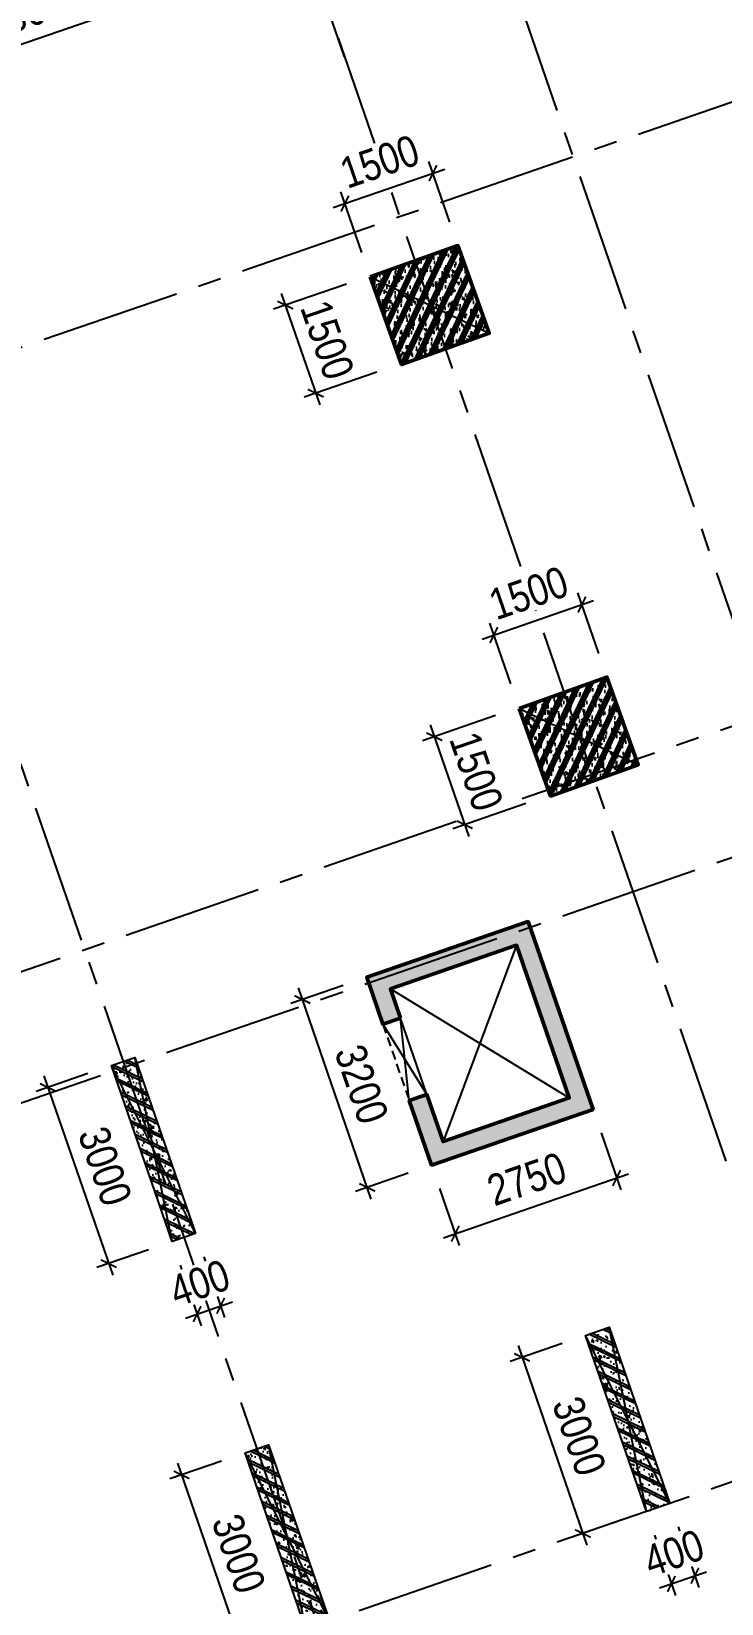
# Model space of a CAD drawing. Header units: millimetres. Extents: x -1534340 to 1713810, y -1348191 to 1114081.
# Drawn here: x 692971 to 704083, y -479469 to -454157 of the extents above; entities that cross this region are included whole.
import ezdxf
from ezdxf.xclip import XClip

# ---------------------------------------------------------------- set-up
doc = ezdxf.new("R2010")
doc.units = ezdxf.units.MM
doc.header["$LTSCALE"] = 100
doc.header["$XCLIPFRAME"] = 0
doc.header["$PDMODE"] = 32
doc.header["$PDSIZE"] = 2.5
for name, pattern in [('CENTER2', [1.125, 0.75, -0.125, 0.125, -0.125]), ('DASHED', [4.5, 3, -1.5]), ('Xref_ST_MBDV Cot vach 30.7.2022$0$DASHDOT', [1, 0.5, -0.25, 0, -0.25])]:
    doc.linetypes.add(name, pattern=pattern)
for name, color, linetype in [('ccu11-Khuat', 9, 'DASHED'), ('ccu11-Manh', 8, 'Continuous'), ('ccu11-Thay', 7, 'Continuous'), ('ccu12-Truc', 13, 'CENTER2'), ('KC2-DIM', 251, 'Continuous'), ('KT-Dim', 8, 'Continuous'), ('Xref.Asix of Basement B2$0$AUDIT_I_220805193045-5', 6, 'Continuous'), ('Xref_ST_MBDV Cot vach 30.7.2022$0$Xref_ST_MBDV Cot vach 30.7.2022|Xref_ST_MBDV Cot vach 30.7.2022|Xref_ST_MBDV Cot vach 30.7.2022|Xref_ST_MBDV Cot vach 30.7.2022|A-WALL-PATT', 251, 'Continuous'), ('Xref_ST_MBDV Cot vach 30.7.2022$0$Xref_ST_MBDV Cot vach 30.7.2022|Xref_ST_MBDV Cot vach 30.7.2022|Xref_ST_MBDV Cot vach 30.7.2022|Xref_ST_MBDV Cot vach 30.7.2022|Site_plot line', 1, 'Xref_ST_MBDV Cot vach 30.7.2022$0$DASHDOT'), ('Xref_ST_MBDV Cot vach 30.7.2022|Xref_ST_MBDV Cot vach 30.7.2022|Xref_ST_MBDV Cot vach 30.7.2022|Xref_ST_MBDV Cot vach 30.7.2022|KC-Betong', 6, 'Continuous')]:
    doc.layers.add(name, color=color, linetype=linetype)
doc.layers.add('KT-Net cot vach', color=6, linetype='Continuous', lineweight=50)
doc.styles.add('Arial Narrow', font='ARIALN.TTF')
doc.dimstyles.new('ccu12-200', dxfattribs={"dimscale": 200, "dimtxt": 2.5, "dimasz": 1, "dimexe": 1, "dimexo": 2, "dimgap": 1, "dimtad": 1, "dimdec": 0, "dimrnd": 5, "dimdsep": 46, "dimtxsty": 'Arial Narrow', "dimblk": 'ARCHTICK', "dimcen": -1, "dimdle": 1, "dimclrd": 256, "dimclre": 256, "dimclrt": 3, "dimadec": 0, "dimazin": 2, "dimtfac": 0.1, "dimtdec": 0, "dimtmove": 0, "dimatfit": 1, "dimldrblk": 'ARCHTICK', "dimfxl": 1, "dimtvp": 0.833333, "dimtolj": 1, "dimtzin": 12, "dimarcsym": 0})
pattern_1 = [(50, (550, -550), (286.904, -25.1), [30, -330]), (355, (550, -550), (-55.5, 300.877), [24, -264]), (100.451, (573.9, -552.1), (231.404, 275.776), [25.496, -280.457]), (46.184, (550, -470), (426.9, -66.21), [45, -495]), (96.636, (585.57, -475.5), (373.87, 389.65), [38.24, -420.69]), (351.184, (550, -470), (373.86, 389.65), [36, -396]), (21, (590, -490), (238.763, -161.048), [30, -330]), (326, (590, -490), (97.326, 290.06), [24, -264]), (71.451, (609.9, -503.42), (336.09, 129.01), [25.496, -280.457]), (37.5, (550, -550), (4.864, 133.1575), [0, -260.8, 0, -268, 0, -265]), (7.5, (550, -550), (105.228, 157.765), [0, -152.8, 0, -254.8, 0, -101]), (327.5, (460.8, -550), (213.529, -9.022), [0, -100, 0, -312, 0, -414]), (317.5, (420.8, -550), (233.274, 40.042), [0, -130, 0, -207.2, 0, -294]), (45, (550, -550), (-120.208, 120.208), []), (45, (550, -501), (-120.208, 120.208), [])]
pattern_2 = [(50, (-550, 3050), (286.904, -25.101), [30, -330]), (355, (-550, 3050), (-55.5, 300.877), [24, -264]), (100.451, (-526.1, 3047.9), (231.404, 275.776), [25.496, -280.457]), (46.184, (-550, 3130), (426.896, -66.208), [45, -495]), (96.636, (-514.43, 3124.5), (373.865, 389.647), [38.244, -420.685]), (351.184, (-550, 3130), (373.865, 389.65), [36, -396]), (21, (-510, 3110), (238.763, -161.048), [30, -330]), (326, (-510, 3110), (97.326, 290.06), [24, -264]), (71.451, (-490.1, 3096.58), (336.09, 129.012), [25.496, -280.457]), (37.5, (-550, 3050), (4.864, 133.1575), [0, -260.8, 0, -268, 0, -265]), (7.5, (-550, 3050), (105.228, 157.7647), [0, -152.8, 0, -254.8, 0, -101]), (327.5, (-639.2, 3050), (213.529, -9.022), [0, -100, 0, -312, 0, -414]), (317.5, (-679.2, 3050), (233.274, 40.042), [0, -130, 0, -207.2, 0, -294]), (45, (-550, 3050), (-120.208, 120.208), []), (45, (-550, 3099), (-120.208, 120.208), [])]

# ---------------------------------------------------------------- blocks, each defined once
blk = doc.blocks.new('Xref_ST_MBDV Cot vach 30.7.2022$0$Tuong Vay01-flat-1')
at = {"layer": 'Xref_ST_MBDV Cot vach 30.7.2022$0$Xref_ST_MBDV Cot vach 30.7.2022|Xref_ST_MBDV Cot vach 30.7.2022|Xref_ST_MBDV Cot vach 30.7.2022|Xref_ST_MBDV Cot vach 30.7.2022|A-WALL-PATT'}
h = blk.add_hatch(dxfattribs=at)
h.set_pattern_fill('ACET-2D-VATLIEU04', color=256, scale=50, pattern_type=2)
h.set_pattern_definition([(50, (-11139561.84, -1407213.45), (-225.902474, 189.5546825), [37.5, -412.5]), (355, (-11139561.84, -1407213.45), (32.127212, 367.215716), [30, -330]), (100.4514, (-11139531.95, -1407216.06), (-341.231527, -62.944187), [31.870095, -350.571056]), (46.1842, (-11139561.84, -1407113.45), (-319.180497, 306.252097), [56.25, -618.75]), (96.6356, (-11139517.37, -1407120.34), (-516.995922, -60.144022), [47.805144, -525.8565]), (351.1842, (-11139561.84, -1407113.45), (84.740774, 546.39543), [45, -495]), (21, (-11139511.84, -1407138.45), (-105.680822, 275.3079534), [37.5, -412.5]), (326, (-11139511.84, -1407138.45), (206.128805, 305.59852), [30, -330]), (71.4514, (-11139486.97, -1407155.22), (-328.963765, 110.380101), [31.870095, -350.571056]), (37.5, (-11139561.84, -1407213.45), (-78.1345294, 101.8269012), [0, -326, 0, -335, 0, -331.25]), (7.5, (-11139561.84, -1407213.45), (-23.2793464, 176.824191), [0, -191, 0, -318.5, 0, -126.25]), (327.5, (-11139673.34, -1407213.45), (71.9444175, 112.9301145), [0, -125, 0, -390, 0, -517.5000003]), (317.5, (-11139723.34, -1407213.45), (158.0205496, 172.449169), [0, -162.5, 0, -259, 0, -367.5]), (45, (-11139561.84, -1407213.45), (-150.260191, 150.260191), []), (45, (-11139561.84, -1407152.2), (-150.260191, 150.260191), [])])
h.paths.add_polyline_path([(-82665, -118500), (-81837, -121132), (-80903, -123728), (-79863, -126284), (-78720, -128795), (-77475, -131258), (-76131, -133667), (-74689, -136020), (-73153, -138312), (-71525, -140539), (-69807, -142699), (-68002, -144786), (-66114, -146798), (-64145, -148731), (-62100, -150582), (-59980, -152349), (-57790, -154027), (-55533, -155614), (-53213, -157109), (-50835, -158507), (-48401, -159807), (-45916, -161007), (-43385, -162104), (-40811, -163097), (-38198, -163985), (-35551, -164765), (-32875, -165436), (-30174, -165998), (-27451, -166448), (-24702, -166789), (-4397, -168938), (36420, -167648), (41836, -160719), (12445, -24368), (8473, -9249), (-4719, -5521), (-10557, -9947), (-34021, -27848), (-39777, -32009), (-41249, -35294), (-45787, -38574), (-49368, -38942), (-57644, -44924), (-59845, -46601), (-61969, -48362), (-64020, -50208), (-65993, -52137), (-67887, -54144), (-69696, -56226), (-71420, -58381), (-73054, -60604), (-74596, -62892), (-76043, -65242), (-77394, -67648), (-78645, -70107), (-79794, -72615), (-80841, -75168), (-81782, -77762), (-82617, -80392), (-83343, -83054), (-83961, -85743), (-84468, -88455), (-84865, -91186), (-85149, -93930), (-85321, -96684), (-85381, -99530), (-85329, -102201), (-85163, -104955), (-84886, -107701), (-84496, -110432), (-83996, -113146), (-83385, -115836)], flags=16)
h.paths.add_polyline_path([(-83625, -118781), (-82785, -121452), (-81837, -124086), (-80781, -126680), (-79621, -129228), (-78358, -131727), (-76994, -134172), (-75531, -136560), (-73973, -138886), (-72320, -141146), (-70577, -143337), (-68746, -145455), (-66829, -147497), (-64832, -149459), (-62755, -151337), (-60604, -153130), (-58382, -154833), (-56092, -156444), (-53738, -157960), (-51324, -159379), (-48854, -160699), (-46333, -161916), (-43764, -163030), (-41151, -164038), (-38500, -164938), (-35814, -165730), (-33098, -166411), (-30357, -166981), (-27595, -167438), (-24816, -167783), (-4434, -169940), (36920, -168633), (42913, -160966), (13418, -24135), (9295, -8442), (-4926, -4424), (-11163, -9151), (-34617, -27045), (-40580, -31355), (-42052, -34640), (-46156, -37607), (-49737, -37975), (-58240, -44121), (-60467, -45819), (-62623, -47605), (-64704, -49479), (-66707, -51435), (-68628, -53472), (-70465, -55586), (-72214, -57772), (-73872, -60029), (-75437, -62350), (-76905, -64734), (-78276, -67176), (-79545, -69672), (-80712, -72217), (-81774, -74808), (-82729, -77440), (-83576, -80109), (-84314, -82810), (-84940, -85539), (-85455, -88291), (-85857, -91062), (-86146, -93847), (-86321, -96642), (-86382, -99529), (-86328, -102241), (-86160, -105036), (-85879, -107821), (-85484, -110593), (-84976, -113347), (-84356, -116078)])
at = {"layer": 'Xref_ST_MBDV Cot vach 30.7.2022$0$Xref_ST_MBDV Cot vach 30.7.2022|Xref_ST_MBDV Cot vach 30.7.2022|Xref_ST_MBDV Cot vach 30.7.2022|Xref_ST_MBDV Cot vach 30.7.2022|Site_plot line', "ltscale": 5000}
blk.add_arc((-17764, -99529), 69167, 126.14636, 263.7927, dxfattribs=at)
blk = doc.blocks.new('_ARCHTICK')
at = {"color": 0, "linetype": 'ByBlock', "const_width": 0.15}
blk.add_lwpolyline([(-0.5, -0.5), (0.5, 0.5)], dxfattribs=at)
blk = doc.blocks.new('*D1116')
at = {"layer": 'Defpoints', "color": 0, "transparency": 16777216}
for p in [(333214, -44363), (333962, -46528), (325785, -49351)]:
    blk.add_point(p, dxfattribs=at)
at = {"layer": 'KT-Dim', "lineweight": -2, "transparency": 16777216}
for p, q in [((333831, -46150), (333149, -44174)), ((324849, -47251), (333403, -44298)), ((325655, -48973), (324972, -46997))]:
    blk.add_line(p, q, dxfattribs=at)
at = {"layer": 'KT-Dim', "lineweight": -2, "transparency": 16777216, "xscale": 200, "yscale": 200, "zscale": 200}
for p, rotation in [((333214, -44363), 19.04713796363416), ((325038, -47186), 199.0471379636342)]:
    blk.add_blockref('_ARCHTICK', p, dxfattribs=dict(at, rotation=rotation))
at = {"layer": 'KT-Dim', "color": 3, "transparency": 16777216, "insert": (328977, -45344), "char_height": 500, "attachment_point": 5, "rotation": 19.0471, "style": 'Arial Narrow'}
blk.add_mtext('\\A1;8650', dxfattribs=at)
blk = doc.blocks.new('*D1117')
at = {"layer": 'Defpoints', "color": 0, "transparency": 16777216}
for p in [(336003, -43400), (336750, -45566), (333962, -46528)]:
    blk.add_point(p, dxfattribs=at)
at = {"layer": 'KT-Dim', "lineweight": -2, "transparency": 16777216}
for p, q in [((336620, -45188), (335937, -43211)), ((333025, -44428), (336192, -43335)), ((333831, -46150), (333149, -44174))]:
    blk.add_line(p, q, dxfattribs=at)
at = {"layer": 'KT-Dim', "lineweight": -2, "transparency": 16777216, "xscale": 200, "yscale": 200, "zscale": 200}
for p, rotation in [((336003, -43400), 19.04713796363416), ((333214, -44363), 199.0471379636342)]:
    blk.add_blockref('_ARCHTICK', p, dxfattribs=dict(at, rotation=rotation))
at = {"layer": 'KT-Dim', "color": 3, "transparency": 16777216, "insert": (334460, -43451), "char_height": 500, "attachment_point": 5, "rotation": 19.0471, "style": 'Arial Narrow'}
blk.add_mtext('\\A1;2950', dxfattribs=at)
blk = doc.blocks.new('LOI-B2-T1-PN')
at = {"layer": 'KT-Net cot vach'}
h = blk.add_hatch(dxfattribs=at)
h.set_pattern_fill('1BETONG2-BOP', color=250, scale=30, style=0, pattern_type=2)
h.set_pattern_definition([(69.0471, (17329.28, -10971.5), (209.5408, 52.4275), [22.5, -247.5]), (14.0471, (17329.28, -10971.5), (-112.989, 199.7187), [18, -198]), (119.4985, (17346.74, -10967.13), (96.552, 252.1462), [19.122, -210.3426]), (65.2313, (17309.7, -10914.8), (318.848, 57.55), [33.75, -371.25]), (115.6827, (17336.27, -10910), (169.677, 367.7426), [28.683, -315.514]), (10.2313, (17309.7, -10914.8), (169.677, 367.743), [27, -297]), (40.0471, (17342.95, -10919.18), (208.686, -55.7332), [22.5, -247.5]), (245.0471, (17342.95, -10919.18), (226.3168, -37.8782), [18, -198]), (90.4985, (17360.34, -10923.82), (206.6893, 173.7226), [19.122, -210.3426]), (86.54714, (17329.276, -10971.5), (-73.03432, 68.2125), [0, -195.6, 0, -201, 0, -198.75]), (23.5471, (17329.28, -10971.5), (43.1377, 135.5289), [0, -114.6, 0, -191.1, 0, -75.75]), (346.54714, (17266.04, -10993.335), (153.58697, 45.86723), [0, -75, 0, -234, 0, -310.5]), (336.5471, (17237.68, -11003.13), (155.5764, 85.4834), [0, -97.5, 0, -155.4, 0, -220.5]), (334.0471, (17329.28, -10971.5), (55.798, 114.6422), []), (334.0471, (17317.28, -10936.76), (55.798, 114.6422), [])])
h.paths.add_polyline_path([(25769, -4010), (25606, -3537), (27639, -2836), (28487, -5293), (26455, -5995), (26194, -5239), (25910, -5337), (26269, -6376), (28869, -5479), (27824, -2454), (25225, -3351), (25486, -4108)])
at = {"layer": 'ccu11-Khuat', "color": 6, "ltscale": 0.5}
blk.add_lwpolyline([(25486, -4108), (25910, -5337)], dxfattribs=at)
at = {"layer": 'ccu11-Thay', "color": 6, "ltscale": 0.5}
blk.add_lwpolyline([(26194, -5239), (25769, -4010)], dxfattribs=at)
at = {"layer": 'KC2-DIM', "ltscale": 0.5}
for points in [[(27639, -2836), (26455, -5995)], [(25606, -3537), (28487, -5293)], [(25910, -5337), (25769, -4010)], [(25486, -4108), (26194, -5239)]]:
    blk.add_lwpolyline(points, dxfattribs=at)
at = {"layer": 'KT-Net cot vach'}
blk.add_lwpolyline([(25769, -4010), (25606, -3537), (27639, -2836), (28487, -5293), (26455, -5995), (26194, -5239), (25910, -5337), (26269, -6376), (28869, -5479), (27824, -2454), (25225, -3351), (25486, -4108)], close=True, dxfattribs=at)
blk = doc.blocks.new('*U157')
h = blk.add_hatch()
h.set_pattern_fill('VATLIEU04', color=250, scale=40, style=0, pattern_type=2)
h.set_pattern_definition(pattern_1)
h.paths.add_polyline_path([(-475, 475), (1025, 475), (1025, -1025), (-475, -1025)])
at = {"color": 6, "ltscale": 0.25}
blk.add_lwpolyline([(-475, 475), (1025, 475), (1025, -1025), (-475, -1025)], close=True, dxfattribs=at)
at = {"layer": 'Defpoints', "linetype": 'ByBlock', "ltscale": 30}
for p, q in [((1025, 475), (-475, -1025)), ((-475, 475), (1025, -1025))]:
    blk.add_line(p, q, dxfattribs=at)
blk = doc.blocks.new('*U151')
h = blk.add_hatch()
h.set_pattern_fill('VATLIEU04', color=250, scale=40, style=0, pattern_type=2)
h.set_pattern_definition(pattern_1)
h.paths.add_polyline_path([(-475, 475), (1025, 475), (1025, -1025), (-475, -1025)])
at = {"color": 6, "ltscale": 0.25}
blk.add_lwpolyline([(-475, 475), (1025, 475), (1025, -1025), (-475, -1025)], close=True, dxfattribs=at)
at = {"layer": 'Defpoints', "linetype": 'ByBlock', "ltscale": 30}
for p, q in [((1025, 475), (-475, -1025)), ((-475, 475), (1025, -1025))]:
    blk.add_line(p, q, dxfattribs=at)
blk = doc.blocks.new('*U341')
h = blk.add_hatch()
h.set_pattern_fill('VATLIEU04', color=250, scale=40, style=0, pattern_type=2)
h.set_pattern_definition(pattern_2)
h.paths.add_polyline_path([(-475, -475), (-75, -475), (-75, 2525), (-475, 2525)])
at = {"color": 6, "ltscale": 0.25}
blk.add_lwpolyline([(-475, -475), (-75, -475), (-75, 2525), (-475, 2525)], close=True, dxfattribs=at)
at = {"layer": 'Defpoints', "linetype": 'ByBlock', "ltscale": 30}
for p, q in [((-75, -475), (-475, 2525)), ((-475, -475), (-75, 2525))]:
    blk.add_line(p, q, dxfattribs=at)
blk = doc.blocks.new('*U147')
h = blk.add_hatch()
h.set_pattern_fill('VATLIEU04', color=250, scale=40, style=0, pattern_type=2)
h.set_pattern_definition(pattern_2)
h.paths.add_polyline_path([(-475, -475), (-75, -475), (-75, 2525), (-475, 2525)])
at = {"color": 6, "ltscale": 0.25}
blk.add_lwpolyline([(-475, -475), (-75, -475), (-75, 2525), (-475, 2525)], close=True, dxfattribs=at)
at = {"layer": 'Defpoints', "linetype": 'ByBlock', "ltscale": 30}
for p, q in [((-75, -475), (-475, 2525)), ((-475, -475), (-75, 2525))]:
    blk.add_line(p, q, dxfattribs=at)
blk = doc.blocks.new('MBDV-B1-T1-PN')
at = {"layer": 'KT-Net cot vach', "rotation": 19.6849732125525}
for name, p in [('*U151', (25888, 7638, 0)), ('*U157', (28287, 691))]:
    blk.add_blockref(name, p, dxfattribs=at)
at = {"layer": 'Xref.Asix of Basement B2$0$AUDIT_I_220805193045-5', "linetype": 'ByBlock', "xscale": -0.9999999999999996, "rotation": 19.04713795400157}
blk.add_blockref('*U147', (29502, -11528), dxfattribs=at)
at = {"layer": 'Xref_ST_MBDV Cot vach 30.7.2022|Xref_ST_MBDV Cot vach 30.7.2022|Xref_ST_MBDV Cot vach 30.7.2022|Xref_ST_MBDV Cot vach 30.7.2022|KC-Betong', "linetype": 'ByBlock', "xscale": -0.9999999999999996, "rotation": 19.04713795400157}
for p in [(21866, -7182), (24020, -13421)]:
    blk.add_blockref('*U341', p, dxfattribs=at)
blk = doc.blocks.new('*D874')
at = {"layer": 'Defpoints', "color": 0, "ltscale": 0.5, "transparency": 16777216}
for p in [(699838, -457604), (698420, -458093)]:
    blk.add_point(p, dxfattribs=at)
at = {"layer": 'KC2-DIM', "lineweight": -2, "ltscale": 0.5, "transparency": 16777216}
for p, q in [((697829, -456993), (699625, -456373)), ((699707, -457226), (699370, -456249)), ((698289, -457715), (697952, -456739))]:
    blk.add_line(p, q, dxfattribs=at)
at = {"layer": 'KC2-DIM', "lineweight": -2, "ltscale": 0.5, "transparency": 16777216, "xscale": 200, "yscale": 200, "zscale": 200}
for p, rotation in [((699436, -456438), 19.04713795399314), ((698018, -456928), 199.0471379539931)]:
    blk.add_blockref('_ARCHTICK', p, dxfattribs=dict(at, rotation=rotation))
at = {"layer": 'KC2-DIM', "color": 3, "ltscale": 0.5, "transparency": 16777216, "insert": (698578, -456253), "char_height": 500, "attachment_point": 5, "rotation": 19.0471, "style": 'Arial Narrow', "bg_fill": 3, "box_fill_scale": 1.1, "bg_fill_color": 256, "bg_fill_true_color": 13158600, "bg_fill_transparency": 0}
blk.add_mtext('\\A1;1500', dxfattribs=at)
at = {"layer": 'Defpoints', "color": 0, "ltscale": 0.5, "transparency": 16777216}
blk.add_point((699436, -456438), dxfattribs=at)
blk = doc.blocks.new('*D873')
at = {"layer": 'Defpoints', "color": 0, "ltscale": 0.5, "transparency": 16777216}
for p in [(698420, -458093), (698910, -459511)]:
    blk.add_point(p, dxfattribs=at)
at = {"layer": 'KC2-DIM', "lineweight": -2, "ltscale": 0.5, "transparency": 16777216}
for p, q in [((698042, -458224), (696870, -458628)), ((696994, -458374), (697614, -460170)), ((698531, -459642), (697360, -460046))]:
    blk.add_line(p, q, dxfattribs=at)
at = {"layer": 'KC2-DIM', "lineweight": -2, "ltscale": 0.5, "transparency": 16777216, "xscale": 200, "yscale": 200, "zscale": 200}
for p, rotation in [((697059, -458563), 109.0471379539931), ((697549, -459981), 289.0471379539931)]:
    blk.add_blockref('_ARCHTICK', p, dxfattribs=dict(at, rotation=rotation))
at = {"layer": 'KC2-DIM', "color": 3, "ltscale": 0.5, "transparency": 16777216, "insert": (697734, -459123), "char_height": 500, "attachment_point": 5, "rotation": 289.0471, "style": 'Arial Narrow', "bg_fill": 3, "box_fill_scale": 1.1, "bg_fill_color": 256, "bg_fill_true_color": 13158600, "bg_fill_transparency": 0}
blk.add_mtext('\\A1;1500', dxfattribs=at)
at = {"layer": 'Defpoints', "color": 0, "ltscale": 0.5, "transparency": 16777216}
blk.add_point((697549, -459981), dxfattribs=at)
blk = doc.blocks.new('*D880')
at = {"layer": 'Defpoints', "color": 0, "ltscale": 0.5, "transparency": 16777216}
for p in [(702236, -464551), (700819, -465041)]:
    blk.add_point(p, dxfattribs=at)
at = {"layer": 'KC2-DIM', "lineweight": -2, "ltscale": 0.5, "transparency": 16777216}
for p, q in [((702106, -464173), (701769, -463197)), ((700227, -463941), (702023, -463321)), ((700688, -464663), (700351, -463686))]:
    blk.add_line(p, q, dxfattribs=at)
at = {"layer": 'KC2-DIM', "lineweight": -2, "ltscale": 0.5, "transparency": 16777216, "xscale": 200, "yscale": 200, "zscale": 200}
for p, rotation in [((701834, -463386), 19.04713795399314), ((700416, -463876), 199.0471379539931)]:
    blk.add_blockref('_ARCHTICK', p, dxfattribs=dict(at, rotation=rotation))
at = {"layer": 'KC2-DIM', "color": 3, "ltscale": 0.5, "transparency": 16777216, "insert": (700977, -463200), "char_height": 500, "attachment_point": 5, "rotation": 19.0471, "style": 'Arial Narrow', "bg_fill": 3, "box_fill_scale": 1.1, "bg_fill_color": 256, "bg_fill_true_color": 13158600, "bg_fill_transparency": 0}
blk.add_mtext('\\A1;1500', dxfattribs=at)
at = {"layer": 'Defpoints', "color": 0, "ltscale": 0.5, "transparency": 16777216}
blk.add_point((701834, -463386), dxfattribs=at)
blk = doc.blocks.new('*D879')
at = {"layer": 'Defpoints', "color": 0, "ltscale": 0.5, "transparency": 16777216}
for p in [(700819, -465041), (701308, -466459)]:
    blk.add_point(p, dxfattribs=at)
at = {"layer": 'KC2-DIM', "lineweight": -2, "ltscale": 0.5, "transparency": 16777216}
for p, q in [((700441, -465171), (699269, -465576)), ((699392, -465322), (700012, -467118)), ((700930, -466589), (699758, -466994))]:
    blk.add_line(p, q, dxfattribs=at)
at = {"layer": 'KC2-DIM', "lineweight": -2, "ltscale": 0.5, "transparency": 16777216, "xscale": 200, "yscale": 200, "zscale": 200}
for p, rotation in [((699458, -465511), 109.0471379539931), ((699947, -466929), 289.0471379539931)]:
    blk.add_blockref('_ARCHTICK', p, dxfattribs=dict(at, rotation=rotation))
at = {"layer": 'KC2-DIM', "color": 3, "ltscale": 0.5, "transparency": 16777216, "insert": (700133, -466071), "char_height": 500, "attachment_point": 5, "rotation": 289.0471, "style": 'Arial Narrow', "bg_fill": 3, "box_fill_scale": 1.1, "bg_fill_color": 256, "bg_fill_true_color": 13158600, "bg_fill_transparency": 0}
blk.add_mtext('\\A1;1500', dxfattribs=at)
at = {"layer": 'Defpoints', "color": 0, "ltscale": 0.5, "transparency": 16777216}
blk.add_point((699947, -466929), dxfattribs=at)
blk = doc.blocks.new('*D939')
at = {"layer": 'Defpoints', "color": 0, "ltscale": 0.5, "transparency": 16777216}
for p in [(696411, -477044), (697390, -479880), (696368, -480233)]:
    blk.add_point(p, dxfattribs=at)
at = {"layer": 'KC2-DIM', "lineweight": -2, "ltscale": 0.5, "transparency": 16777216}
for p, q in [((696033, -477175), (695199, -477463)), ((695323, -477209), (696433, -480422)), ((697012, -480011), (696179, -480299))]:
    blk.add_line(p, q, dxfattribs=at)
at = {"layer": 'KC2-DIM', "lineweight": -2, "ltscale": 0.5, "transparency": 16777216, "xscale": 200, "yscale": 200, "zscale": 200}
for p, rotation in [((695389, -477398), 109.0471379540027), ((696368, -480233), 289.0471379540026)]:
    blk.add_blockref('_ARCHTICK', p, dxfattribs=dict(at, rotation=rotation))
at = {"layer": 'KC2-DIM', "color": 3, "ltscale": 0.5, "transparency": 16777216, "insert": (696308, -478667), "char_height": 500, "attachment_point": 5, "rotation": 289.0471, "style": 'Arial Narrow', "bg_fill": 3, "box_fill_scale": 1.1, "bg_fill_color": 256, "bg_fill_true_color": 13158600, "bg_fill_transparency": 0}
blk.add_mtext('\\A1;3000', dxfattribs=at)
blk = doc.blocks.new('*D941')
at = {"layer": 'Defpoints', "color": 0, "ltscale": 0.5, "transparency": 16777216}
for p in [(701894, -475152), (702873, -477987), (701850, -478341)]:
    blk.add_point(p, dxfattribs=at)
at = {"layer": 'KC2-DIM', "lineweight": -2, "ltscale": 0.5, "transparency": 16777216}
for p, q in [((701516, -475282), (700682, -475570)), ((700806, -475316), (701915, -478530)), ((702495, -478118), (701661, -478406))]:
    blk.add_line(p, q, dxfattribs=at)
at = {"layer": 'KC2-DIM', "lineweight": -2, "ltscale": 0.5, "transparency": 16777216, "xscale": 200, "yscale": 200, "zscale": 200}
for p, rotation in [((700871, -475505), 109.0471379540027), ((701850, -478341), 289.0471379540026)]:
    blk.add_blockref('_ARCHTICK', p, dxfattribs=dict(at, rotation=rotation))
at = {"layer": 'KC2-DIM', "color": 3, "ltscale": 0.5, "transparency": 16777216, "insert": (701791, -476774), "char_height": 500, "attachment_point": 5, "rotation": 289.0471, "style": 'Arial Narrow', "bg_fill": 3, "box_fill_scale": 1.1, "bg_fill_color": 256, "bg_fill_true_color": 13158600, "bg_fill_transparency": 0}
blk.add_mtext('\\A1;3000', dxfattribs=at)
blk = doc.blocks.new('*D942')
at = {"layer": 'Defpoints', "color": 0, "ltscale": 0.5, "transparency": 16777216}
for p in [(703251, -477857), (702873, -477987)]:
    blk.add_point(p, dxfattribs=at)
at = {"layer": 'KC2-DIM', "lineweight": -2, "ltscale": 0.5, "transparency": 16777216}
for p, q in [((703003, -478366), (703341, -479342)), ((703382, -478235), (703719, -479211)), ((703086, -479218), (703842, -478957))]:
    blk.add_line(p, q, dxfattribs=at)
at = {"layer": 'KC2-DIM', "lineweight": -2, "ltscale": 0.5, "transparency": 16777216, "xscale": 200, "yscale": 200, "zscale": 200}
for p, rotation in [((703653, -479022), 19.04720595387755), ((703275, -479153), 199.0472059538776)]:
    blk.add_blockref('_ARCHTICK', p, dxfattribs=dict(at, rotation=rotation))
at = {"layer": 'KC2-DIM', "color": 3, "ltscale": 0.5, "transparency": 16777216, "insert": (703316, -478657), "char_height": 500, "attachment_point": 5, "rotation": 19.0472, "style": 'Arial Narrow', "bg_fill": 3, "box_fill_scale": 1.1, "bg_fill_color": 256, "bg_fill_true_color": 13158600, "bg_fill_transparency": 0}
blk.add_mtext('\\A1;400', dxfattribs=at)
at = {"layer": 'Defpoints', "color": 0, "ltscale": 0.5, "transparency": 16777216}
blk.add_point((703653, -479022), dxfattribs=at)
blk = doc.blocks.new('*D943')
at = {"layer": 'Defpoints', "color": 0, "ltscale": 0.5, "transparency": 16777216}
for p in [(694258, -470806), (695237, -473642), (694214, -473995)]:
    blk.add_point(p, dxfattribs=at)
at = {"layer": 'KC2-DIM', "lineweight": -2, "ltscale": 0.5, "transparency": 16777216}
for p, q in [((693879, -470936), (693046, -471224)), ((693169, -470970), (694279, -474184)), ((694858, -473772), (694025, -474060))]:
    blk.add_line(p, q, dxfattribs=at)
at = {"layer": 'KC2-DIM', "lineweight": -2, "ltscale": 0.5, "transparency": 16777216, "xscale": 200, "yscale": 200, "zscale": 200}
for p, rotation in [((693235, -471159), 109.0471379540027), ((694214, -473995), 289.0471379540026)]:
    blk.add_blockref('_ARCHTICK', p, dxfattribs=dict(at, rotation=rotation))
at = {"layer": 'KC2-DIM', "color": 3, "ltscale": 0.5, "transparency": 16777216, "insert": (694155, -472428), "char_height": 500, "attachment_point": 5, "rotation": 289.0471, "style": 'Arial Narrow', "bg_fill": 3, "box_fill_scale": 1.1, "bg_fill_color": 256, "bg_fill_true_color": 13158600, "bg_fill_transparency": 0}
blk.add_mtext('\\A1;3000', dxfattribs=at)
blk = doc.blocks.new('*D944')
at = {"layer": 'Defpoints', "color": 0, "ltscale": 0.5, "transparency": 16777216}
for p in [(695615, -473511), (695237, -473642)]:
    blk.add_point(p, dxfattribs=at)
at = {"layer": 'KC2-DIM', "lineweight": -2, "ltscale": 0.5, "transparency": 16777216}
for p, q in [((695367, -474020), (695704, -474996)), ((695745, -473889), (696082, -474865)), ((695450, -474872), (696206, -474611))]:
    blk.add_line(p, q, dxfattribs=at)
at = {"layer": 'KC2-DIM', "lineweight": -2, "ltscale": 0.5, "transparency": 16777216, "xscale": 200, "yscale": 200, "zscale": 200}
for p, rotation in [((696017, -474676), 19.04720595387755), ((695639, -474807), 199.0472059538776)]:
    blk.add_blockref('_ARCHTICK', p, dxfattribs=dict(at, rotation=rotation))
at = {"layer": 'KC2-DIM', "color": 3, "ltscale": 0.5, "transparency": 16777216, "insert": (695679, -474311), "char_height": 500, "attachment_point": 5, "rotation": 19.0472, "style": 'Arial Narrow', "bg_fill": 3, "box_fill_scale": 1.1, "bg_fill_color": 256, "bg_fill_true_color": 13158600, "bg_fill_transparency": 0}
blk.add_mtext('\\A1;400', dxfattribs=at)
at = {"layer": 'Defpoints', "color": 0, "ltscale": 0.5, "transparency": 16777216}
blk.add_point((696017, -474676), dxfattribs=at)
blk = doc.blocks.new('*D965')
at = {"layer": 'Defpoints', "color": 0, "ltscale": 0.5, "transparency": 16777216}
for p in [(702013, -471514), (699414, -472411), (702394, -472617)]:
    blk.add_point(p, dxfattribs=at)
at = {"layer": 'KC2-DIM', "lineweight": -2, "ltscale": 0.5, "transparency": 16777216}
for p, q in [((702144, -471892), (702459, -472806)), ((699606, -473579), (702583, -472551)), ((699544, -472789), (699860, -473703))]:
    blk.add_line(p, q, dxfattribs=at)
at = {"layer": 'KC2-DIM', "lineweight": -2, "ltscale": 0.5, "transparency": 16777216, "xscale": 200, "yscale": 200, "zscale": 200}
for p, rotation in [((702394, -472617), 19.04713795341317), ((699795, -473514), 199.0471379534132)]:
    blk.add_blockref('_ARCHTICK', p, dxfattribs=dict(at, rotation=rotation))
at = {"layer": 'KC2-DIM', "color": 3, "ltscale": 0.5, "transparency": 16777216, "insert": (700946, -472635), "char_height": 500, "attachment_point": 5, "rotation": 19.0471, "style": 'Arial Narrow', "bg_fill": 3, "box_fill_scale": 1.1, "bg_fill_color": 256, "bg_fill_true_color": 13158600, "bg_fill_transparency": 0}
blk.add_mtext('\\A1;2750', dxfattribs=at)
blk = doc.blocks.new('*D966')
at = {"layer": 'Defpoints', "color": 0, "ltscale": 0.5, "transparency": 16777216}
for p in [(698369, -469386), (697334, -469744), (699414, -472411)]:
    blk.add_point(p, dxfattribs=at)
at = {"layer": 'KC2-DIM', "lineweight": -2, "ltscale": 0.5, "transparency": 16777216}
for p, q in [((697991, -469517), (697145, -469809)), ((698443, -472958), (697269, -469555)), ((699036, -472542), (698189, -472834))]:
    blk.add_line(p, q, dxfattribs=at)
at = {"layer": 'KC2-DIM', "lineweight": -2, "ltscale": 0.5, "transparency": 16777216, "xscale": 200, "yscale": 200, "zscale": 200}
for p, rotation in [((697334, -469744), 109.0471379540144), ((698378, -472769), 289.0471379540144)]:
    blk.add_blockref('_ARCHTICK', p, dxfattribs=dict(at, rotation=rotation))
at = {"layer": 'KC2-DIM', "color": 3, "ltscale": 0.5, "transparency": 16777216, "insert": (698286, -471108), "char_height": 500, "attachment_point": 5, "rotation": 289.0471, "style": 'Arial Narrow', "bg_fill": 3, "box_fill_scale": 1.1, "bg_fill_color": 256, "bg_fill_true_color": 13158600, "bg_fill_transparency": 0}
blk.add_mtext('\\A1;3200', dxfattribs=at)
blk = doc.blocks.new('Grid-ST-flat-3')
at = {"layer": 'ccu12-Truc', "ltscale": 30}
for p, q in [((369404.7, -36752.1), (304555.5, -59141.2)), ((335415.2, -41698.9), (354504.5, -96990.4)), ((332626.7, -42661.6), (351716, -97953.1)), ((324450.3, -45484.5), (343539.5, -100776)), ((348389.9, -54057.7), (307655.7, -68121.1)), ((349042.6, -55948.2), (308308.4, -70011.6)), ((352142.8, -64928.1), (311408.7, -78991.5))]:
    blk.add_line(p, q, dxfattribs=at)
at = {"layer": 'KT-Dim'}
for base, p1, p2, picture, middle in [((336002.6, -43400.2), (333961.7, -46528.4), (336750.2, -45565.7), '*D1117', (334459.7, -43451.2)), ((333214.1, -44363), (325785.3, -49351.3), (333961.7, -46528.4), '*D1116', (328977.3, -45344))]:
    dim = blk.add_linear_dim(base=base, p1=p1, p2=p2, angle=19.04714, dimstyle='ccu12-200', dxfattribs=at)
    dim.commit()
    dim.dimension.update_dxf_attribs({"geometry": picture, "text_midpoint": middle})

msp = doc.modelspace()

# ---------------------------------------------------------------- block references
ref = msp.add_blockref('Xref_ST_MBDV Cot vach 30.7.2022$0$Tuong Vay01-flat-1', (742513.6, -339010.1))
XClip(ref).set_block_clipping_path([(-91541.6736345236, -190955.6682973447), (52438.3255017358, -76158.0499385341)])
for name, p in [('Grid-ST-flat-3', (364182, -408415.1)), ('LOI-B2-T1-PN', (673144.6, -466034.7))]:
    msp.add_blockref(name, p)
at = {"layer": 'ccu11-Manh'}
msp.add_blockref('MBDV-B1-T1-PN', (673144.6, -466034.7), dxfattribs=at)

# ---------------------------------------------------------------- next in the draw order: dimensions: what is measured, and where the dimension line sits
at = {"layer": 'KC2-DIM', "ltscale": 0.5}
for base, p1, p2, picture, middle in [((699435.6, -456438.5, 0), (698420, -458093.3, 0), (699837.9, -457603.7, 0), '*D874', (698726.6, -456683.2, 0)), ((701834.2, -463386), (700818.6, -465040.8), (702236.5, -464551.2), '*D880', (701125.3, -463630.7))]:
    dim = msp.add_linear_dim(base=base, p1=p1, p2=p2, angle=19.04714, dimstyle='ccu12-200', override={"dimfxl": 150, "dimtfill": 1}, dxfattribs=at)
    dim.commit()
    dim.dimension.update_dxf_attribs({"geometry": picture, "text_midpoint": middle, "dimtype": 161})
for p1, p2, distance, picture, middle in [((694257.6, -470805.8), (695236.6, -473641.6), -1082.1, '*D943', (694154.5, -472428.3)), ((699413.7, -472411), (702013.1, -471513.6), -1167, '*D965', (700945.7, -472635.1)), ((701893.9, -475151.7), (702872.9, -477987.4), -1082.1, '*D941', (701790.9, -476774.1)), ((696411.4, -477044.5), (697390.5, -479880.2), -1082.1, '*D939', (696308.4, -478666.9))]:
    dim = msp.add_aligned_dim(p1=p1, p2=p2, distance=distance, dimstyle='ccu12-200', override={"dimfxl": 150, "dimtfill": 1}, dxfattribs=at)
    dim.commit()
    dim.dimension.update_dxf_attribs({"geometry": picture, "text_midpoint": middle})

# ---------------------------------------------------------------- next in the draw order: dimensions: what is measured, and where the dimension line sits
for base, p1, p2, angle, picture, middle in [((697548.6, -459981, 0), (698420, -458093.3, 0), (698909.5, -459511.1, 0), 289.04714, '*D873', (697303.8, -459272.1, 0)), ((699947.2, -466928.5), (700818.6, -465040.8), (701308.1, -466458.6), 289.04714, '*D879', (699702.4, -466219.6)), ((696017, -474676.4), (695236.6, -473641.6), (695614.7, -473511), 19.04721, '*D944', (695828, -474741.7)), ((703653.4, -479022.3), (702872.9, -477987.4), (703251, -477856.9), 19.04721, '*D942', (703464.3, -479087.6))]:
    dim = msp.add_linear_dim(base=base, p1=p1, p2=p2, angle=angle, dimstyle='ccu12-200', override={"dimfxl": 150, "dimtfill": 1}, dxfattribs=at)
    dim.commit()
    dim.dimension.update_dxf_attribs({"geometry": picture, "text_midpoint": middle, "dimtype": 161})
dim = msp.add_aligned_dim(p1=(699413.7, -472411), p2=(698369.4, -469386.2), distance=1095.6, dimstyle='ccu12-200', override={"dimfxl": 150, "dimtfill": 1}, dxfattribs=at)
dim.commit()
dim.dimension.update_dxf_attribs({"geometry": '*D966', "text_midpoint": (698286.3, -471107.6)})

doc.saveas('drawing.dxf')
